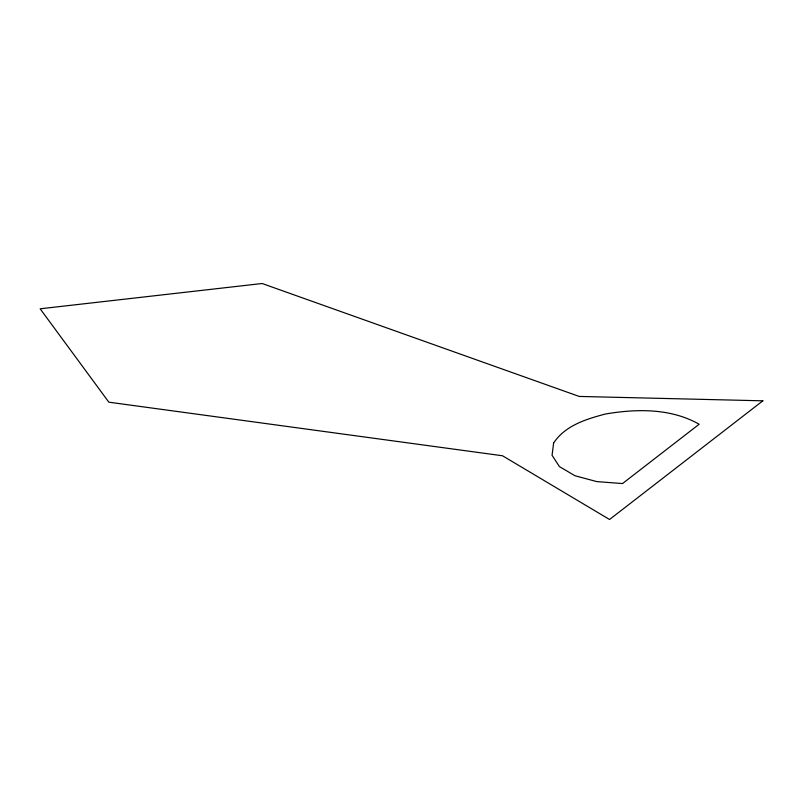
<?xml version="1.0" encoding="UTF-8"?>
<svg xmlns="http://www.w3.org/2000/svg" width="803" height="803" viewBox="0 0 803 803"><rect width="100%" height="100%" fill="white"/><g stroke="black" fill="none" stroke-linecap="round" stroke-linejoin="round"><path stroke-width="1.2" d="M553.618 443.015L552.062 455.281L559.44 466.603L574.928 475.727L596.77 481.599L622.506 483.567L699.152 424.235C670.796 408.145 636.578 408.687 605.332 414.037C586.12 419.136 565.161 425.52 553.618 443.015M762.85 400.817L609.547 519.491L502.527 455.773L108.847 402.183L40.15 308.794L262.139 283.509L579.184 396.431L762.85 400.817"/></g></svg>
